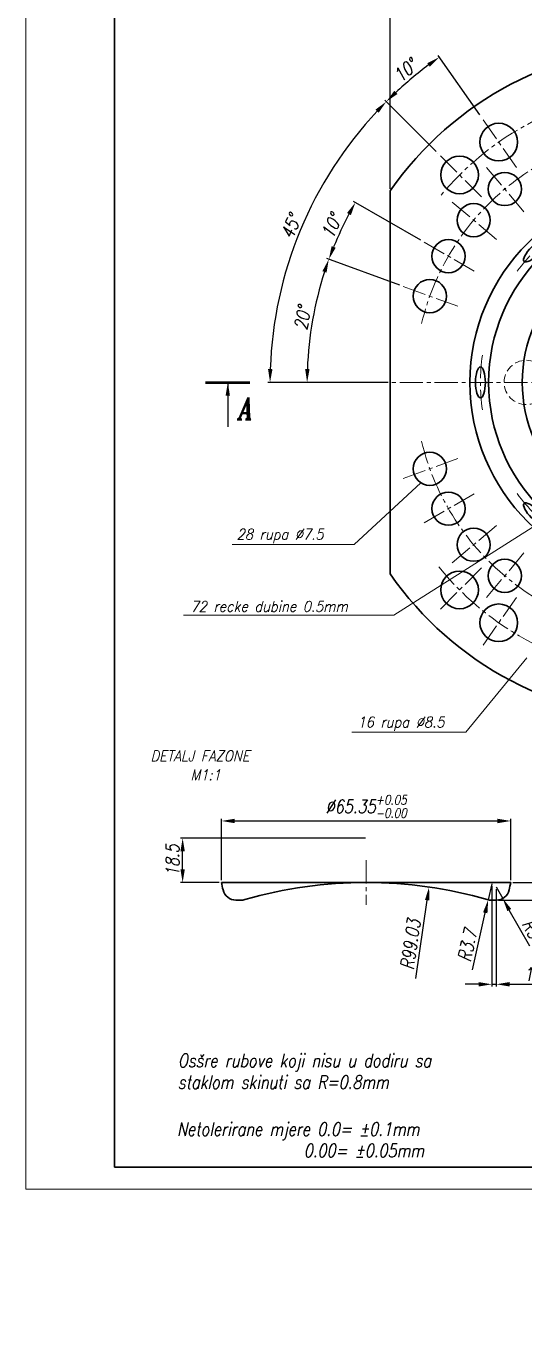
# Model space of a CAD drawing. Extents: x 89 to 617, y -10 to 440.
# Drawn here: x 89 to 201.5, y -9.7 to 282.7 of the extents above; entities that cross this region are included whole.
import ezdxf

# ---------------------------------------------------------------- set-up
doc = ezdxf.new("R2010")
doc.units = 0
doc.header["$LTSCALE"] = 7
doc.header["$MEASUREMENT"] = 0
doc.linetypes.add('CENTER2', pattern=[1.125, 0.75, -0.125, 0.125, -0.125])
doc.linetypes.add('HIDDEN', pattern=[0.375, 0.25, -0.125])
doc.layers.get('0').update_dxf_attribs({"linetype": 'CONTINUOUS', "lineweight": 15})
for name, color, linetype, lineweight in [('1', 1, 'CENTER2', 15), ('2', 2, 'HIDDEN', 15), ('3', 3, 'CONTINUOUS', 30), ('4', 5, 'CONTINUOUS', 50)]:
    doc.layers.add(name, color=color, linetype=linetype, lineweight=lineweight)
doc.styles.add('ITALIC', font='italic.shx', dxfattribs={"width": 0.9, "height": 3})
doc.styles.add('ITALICT', font='ITALICT.shx', dxfattribs={"width": 0.8, "height": 3})
doc.dimstyles.get("Standard").update_dxf_attribs({"dimtxt": 3, "dimasz": 3, "dimexe": 0.5, "dimexo": 0.5, "dimgap": 0.8, "dimtad": 1, "dimdsep": 46, "dimtxsty": 'ITALICT', "dimcen": 0.09, "dimazin": 2, "dimtfac": 1, "dimtmove": 0, "dimatfit": 3, "dimfxl": 1, "dimtolj": 1, "dimtzin": 0, "dimarcsym": 0})

# ---------------------------------------------------------------- blocks, each defined once
blk = doc.blocks.new('*D19')
at = {"color": 0, "lineweight": -2, "transparency": 16777216}
for p, q in [((133.17, 89.8), (133.17, 103.68)), ((136.17, 103.18), (195.52, 103.18)), ((198.52, 89.8), (198.52, 103.68))]:
    blk.add_line(p, q, dxfattribs=at)
at = {"color": 0, "transparency": 16777216}
for points in [[(136.17, 103.68), (136.17, 102.68), (133.17, 103.18)], [(195.52, 103.68), (195.52, 102.68), (198.52, 103.18)]]:
    blk.add_solid(points, dxfattribs=at)
at = {"color": 0, "transparency": 16777216, "insert": (165.85, 106.46), "char_height": 3, "attachment_point": 5, "style": 'ITALICT'}
blk.add_mtext('\\A1;%%c65.35{}{\\H0.71x;\\C3;\\S+0.05^ -0.00;}', dxfattribs=at)
blk = doc.blocks.new('*D20')
at = {"color": 0, "lineweight": -2, "transparency": 16777216}
for p, q in [((165.71, 99.3), (123.91, 99.3)), ((124.41, 92.3), (124.41, 96.3)), ((132.67, 89.3), (123.91, 89.3))]:
    blk.add_line(p, q, dxfattribs=at)
at = {"color": 0, "transparency": 16777216}
for points in [[(123.91, 96.3), (124.91, 96.3), (124.41, 99.3)], [(123.91, 92.3), (124.91, 92.3), (124.41, 89.3)]]:
    blk.add_solid(points, dxfattribs=at)
at = {"color": 0, "transparency": 16777216, "insert": (122.11, 94.3), "char_height": 3, "attachment_point": 5, "rotation": 90, "style": 'ITALICT'}
blk.add_mtext('\\A1;18.5', dxfattribs=at)
blk = doc.blocks.new('*D21')
at = {"color": 0, "lineweight": -2, "transparency": 16777216}
for p, q in [((194.24, 88.5), (194.24, 65.81)), ((195.24, 87.8), (195.24, 65.81)), ((191.24, 66.31), (188.24, 66.31)), ((194.24, 66.31), (195.24, 66.31)), ((198.24, 66.31), (203.75, 66.31))]:
    blk.add_line(p, q, dxfattribs=at)
at = {"color": 0, "transparency": 16777216}
for points in [[(191.24, 66.81), (191.24, 65.81), (194.24, 66.31)], [(198.24, 66.81), (198.24, 65.81), (195.24, 66.31)]]:
    blk.add_solid(points, dxfattribs=at)
at = {"color": 0, "transparency": 16777216, "insert": (202.49, 68.61), "char_height": 3, "attachment_point": 5, "style": 'ITALICT'}
blk.add_mtext('\\A1;1', dxfattribs=at)
blk = doc.blocks.new('*D22')
at = {"color": 0, "lineweight": -2, "transparency": 16777216}
for p, q in [((212.98, 92.3), (212.98, 95.3)), ((199.02, 89.3), (213.48, 89.3)), ((212.98, 89.3), (212.98, 85.3)), ((195.74, 85.3), (213.48, 85.3)), ((212.98, 82.3), (212.98, 79.3))]:
    blk.add_line(p, q, dxfattribs=at)
at = {"color": 0, "transparency": 16777216}
for points in [[(212.48, 92.3), (213.48, 92.3), (212.98, 89.3)], [(212.48, 82.3), (213.48, 82.3), (212.98, 85.3)]]:
    blk.add_solid(points, dxfattribs=at)
at = {"color": 0, "transparency": 16777216, "insert": (210.68, 87.3), "char_height": 3, "attachment_point": 5, "rotation": 90, "style": 'ITALICT'}
blk.add_mtext('\\A1;4', dxfattribs=at)
blk = doc.blocks.new('*D49')
at = {"color": 0, "lineweight": -2, "transparency": 16777216}
for p, q in [((171.31, 245.94), (171.31, 287.44)), ((230.81, 286.94), (174.31, 286.94)), ((233.81, 278.7), (233.81, 287.44))]:
    blk.add_line(p, q, dxfattribs=at)
at = {"color": 0, "transparency": 16777216}
for points in [[(174.31, 287.44), (174.31, 286.44), (171.31, 286.94)], [(230.81, 287.44), (230.81, 286.44), (233.81, 286.94)]]:
    blk.add_solid(points, dxfattribs=at)
at = {"color": 0, "transparency": 16777216, "insert": (202.56, 289.24), "char_height": 3, "attachment_point": 5, "style": 'ITALICT'}
blk.add_mtext('\\A1;62.5', dxfattribs=at)
blk = doc.blocks.new('*D53')
at = {"color": 0, "lineweight": -2, "transparency": 16777216}
for p, q in [((178.17, 234.32), (162.99, 243.08)), ((173.43, 224.17), (156.97, 230.16))]:
    blk.add_line(p, q, dxfattribs=at)
blk.add_arc((233.81, 202.2), 81.27, 152.1152, 157.8848, dxfattribs=at)
at = {"color": 0, "transparency": 16777216}
for points in [[(161.54, 240.45), (162.41, 239.96), (163.43, 242.83)], [(158.98, 232.61), (158.05, 232.97), (157.44, 229.99)]]:
    blk.add_solid(points, dxfattribs=at)
at = {"color": 0, "transparency": 16777216, "insert": (158.07, 237.51), "char_height": 3, "attachment_point": 5, "rotation": 65, "style": 'ITALICT'}
blk.add_mtext('\\A1;10°', dxfattribs=at)
blk = doc.blocks.new('*D54')
at = {"color": 0, "lineweight": -2, "transparency": 16777216}
for p, q in [((173.43, 224.17), (156.95, 230.17)), ((170.81, 202.2), (152.02, 202.2))]:
    blk.add_line(p, q, dxfattribs=at)
blk.add_arc((233.81, 202.2), 81.29, 162.1147, 177.8853, dxfattribs=at)
at = {"color": 0, "transparency": 16777216}
for points in [[(155.98, 227.32), (156.92, 227), (157.42, 230)], [(153.08, 205.19), (152.08, 205.21), (152.52, 202.2)]]:
    blk.add_solid(points, dxfattribs=at)
at = {"color": 0, "transparency": 16777216, "insert": (151.49, 216.71), "char_height": 3, "attachment_point": 5, "rotation": 80, "style": 'ITALICT'}
blk.add_mtext('\\A1;20°', dxfattribs=at)
blk = doc.blocks.new('*D55')
at = {"color": 0, "lineweight": -2, "transparency": 16777216}
for p, q in [((181.66, 254.35), (170.05, 265.95)), ((170.81, 202.2), (143.65, 202.2))]:
    blk.add_line(p, q, dxfattribs=at)
blk.add_arc((233.81, 202.2), 89.66, 136.9171, 178.0829, dxfattribs=at)
at = {"color": 0, "transparency": 16777216}
for points in [[(167.96, 263.79), (168.68, 263.09), (170.41, 265.6)], [(144.7, 205.19), (143.7, 205.21), (144.15, 202.2)]]:
    blk.add_solid(points, dxfattribs=at)
at = {"color": 0, "transparency": 16777216, "insert": (148.85, 237.39), "char_height": 3, "attachment_point": 5, "rotation": 67.5, "style": 'ITALICT'}
blk.add_mtext('\\A1;45°', dxfattribs=at)
blk = doc.blocks.new('*D56')
at = {"color": 0, "lineweight": -2, "transparency": 16777216}
for p, q in [((191.51, 262.61), (182.1, 276.05)), ((181.66, 254.35), (170.06, 265.95))]:
    blk.add_line(p, q, dxfattribs=at)
blk.add_arc((233.81, 202.2), 89.66, 126.9173, 133.0827, dxfattribs=at)
at = {"color": 0, "transparency": 16777216}
for points in [[(179.66, 274.28), (180.25, 273.47), (182.38, 275.64)], [(172.92, 267.32), (172.22, 268.04), (170.41, 265.59)]]:
    blk.add_solid(points, dxfattribs=at)
at = {"color": 0, "transparency": 16777216, "insert": (174.7, 272.64), "char_height": 3, "attachment_point": 5, "rotation": 40, "style": 'ITALICT'}
blk.add_mtext('\\A1;10°', dxfattribs=at)
blk = doc.blocks.new('*D63')
at = {"color": 0, "lineweight": -2, "transparency": 16777216}
for p, q in [((195.24, 88.3), (196.71, 85.68)), ((202.81, 74.89), (198.19, 83.07))]:
    blk.add_line(p, q, dxfattribs=at)
at = {"color": 0, "transparency": 16777216}
blk.add_solid([(198.62, 83.32), (197.75, 82.83), (196.71, 85.68)], dxfattribs=at)
at = {"color": 0, "transparency": 16777216, "insert": (203.24, 78.81), "char_height": 3, "attachment_point": 5, "rotation": 299.4647, "style": 'ITALICT'}
blk.add_mtext('\\A1;R3', dxfattribs=at)
blk = doc.blocks.new('*D64')
at = {"color": 0, "lineweight": -2, "transparency": 16777216}
blk.add_line((177.08, 67.63), (179.64, 85.3), dxfattribs=at)
at = {"color": 0, "transparency": 16777216}
blk.add_solid([(179.15, 85.37), (180.14, 85.23), (180.07, 88.27)], dxfattribs=at)
at = {"color": 0, "transparency": 16777216, "insert": (175.87, 75.31), "char_height": 3, "attachment_point": 5, "rotation": 81.7403, "style": 'ITALICT'}
blk.add_mtext('\\A1;R99.03', dxfattribs=at)
blk = doc.blocks.new('*D65')
at = {"color": 0, "lineweight": -2, "transparency": 16777216}
for p, q in [((194.24, 89), (193.42, 85.39)), ((189.87, 69.61), (192.76, 82.46))]:
    blk.add_line(p, q, dxfattribs=at)
at = {"color": 0, "transparency": 16777216}
blk.add_solid([(192.27, 82.57), (193.25, 82.35), (193.42, 85.39)], dxfattribs=at)
at = {"color": 0, "transparency": 16777216, "insert": (188.74, 75.08), "char_height": 3, "attachment_point": 5, "rotation": 77.3001, "style": 'ITALICT'}
blk.add_mtext('\\A1;R3.7', dxfattribs=at)
blk = doc.blocks.new('*U67')
at = {"layer": '1'}
blk.add_arc((42.14, 0), 42.14, 171.5767, 188.4233, dxfattribs=at)
at = {"layer": '3'}
blk.add_ellipse((0, 0), major_axis=(0, 3.5), ratio=0.316357, dxfattribs=at)
blk = doc.blocks.new('*U68')
at = {"color": 0, "linetype": 'ByBlock', "lineweight": -2}
for p, rotation in [((233.81, 244.34), 270.0000000000001), ((204.01, 231.99), 314.9999999999999), ((263.6, 231.99), 225.0000000000001), ((275.95, 202.2), 180), ((204.01, 172.4), 45.00000000000007), ((263.6, 172.4), 135.0000000000001), ((233.81, 160.06), 90.00000000000007)]:
    blk.add_blockref('*U67', p, dxfattribs=dict(at, rotation=rotation))
blk.add_blockref('*U67', (191.67, 202.2), dxfattribs=at)

msp = doc.modelspace()

# ---------------------------------------------------------------- linework, layer by layer
for p, q in [((89.007, 440.033), (89.007, 20.033)), ((178.207, 179.554), (163.161, 165.617)), ((172.081, 149.629), (215.221, 177.013)), ((163.161, 165.617), (135.591, 165.617)), ((124.578, 149.629), (172.081, 149.629)), ((202.115, 140.054), (188.377, 123.213)), ((188.377, 123.213), (162.602, 123.213)), ((89.007, 20.033), (386.007, 20.033))]:
    msp.add_line(p, q)
at = {"layer": '1'}
for p, q in [((199.823, 250.732), (191.793, 262.2)), ((191.911, 244.093), (182.012, 253.993)), ((201.507, 240.691), (192.83, 251.033)), ((195.314, 234.497), (184.972, 243.175)), ((190.29, 227.322), (178.598, 234.072)), ((186.588, 219.384), (173.902, 224.001)), ((233.807, 202.197), (171.307, 202.197)), ((186.588, 185.011), (173.902, 180.394)), ((190.29, 177.072), (178.598, 170.322)), ((195.314, 169.897), (184.972, 161.22)), ((201.507, 163.704), (192.83, 153.362)), ((191.911, 160.301), (182.012, 150.402)), ((199.823, 153.663), (191.793, 142.194)), ((165.848, 94.352), (165.848, 84.239))]:
    msp.add_line(p, q, dxfattribs=at)
for radius, start, end in [(66.25, 38.94329, 141.05671), (57, 12.67026, 166.53727), (57, 193.46273, 347.32974), (66.25, 218.94329, 321.05671)]:
    msp.add_arc((233.807, 202.197), radius, start, end, dxfattribs=at)
at = {"layer": '2'}
msp.add_circle((202.007, 202.197), 5, dxfattribs=at)
at = {"layer": '3'}
for p, q in [((109.007, 435.033), (109.007, 25.033)), ((171.307, 245.438), (171.307, 158.957)), ((133.173, 89.296), (165.848, 89.296)), ((198.523, 89.296), (165.848, 89.296)), ((136.46, 85.296), (137.46, 85.296)), ((195.235, 85.296), (194.235, 85.296)), ((109.007, 25.033), (381.007, 25.033))]:
    msp.add_line(p, q, dxfattribs=at)
for centre, radius in [((195.808, 256.466), 4.25), ((186.962, 249.043), 4.25), ((197.169, 245.862), 3.75), ((233.807, 202.197), 44.5), ((190.143, 238.836), 3.75), ((233.807, 202.197), 40.28), ((184.444, 230.697), 3.75), ((233.807, 202.197), 32.675), ((180.245, 221.692), 3.75), ((180.245, 182.702), 3.75), ((184.444, 173.697), 3.75), ((190.143, 165.558), 3.75), ((197.169, 158.533), 3.75), ((186.962, 155.351), 4.25), ((195.808, 147.928), 4.25)]:
    msp.add_circle(centre, radius, dxfattribs=at)
for centre, radius, start, end in [((233.807, 202.197), 76, 34.67741, 145.32259), ((233.807, 202.197), 76, 214.67741, 325.32259), ((222.272, 107.796), 91, 191.72981, 192.80249), ((165.848, -9.736), 99.032, 90, 106.04108), ((165.848, -9.736), 99.032, 73.95892, 90), ((109.423, 107.796), 91, 347.19751, 348.27019), ((136.46, 88.296), 3, 192.80249, 270), ((137.46, 88.996), 3.7, 270, 286.04108), ((194.235, 88.996), 3.7, 253.95892, 270), ((195.235, 88.296), 3, 270, 347.19751)]:
    msp.add_arc(centre, radius, start, end, dxfattribs=at)
at = {"layer": '4'}
msp.add_line((129.607, 202.197), (139.607, 202.197), dxfattribs=at)

# ---------------------------------------------------------------- block references
msp.add_blockref('*U68', (0, 0))

# ---------------------------------------------------------------- texts
for s, height, style, width, p in [('A', 5, 'ITALICT', 0.8, (137.064, 193.8)), ('28 rupa %%C7.5', 2.4, 'ITALIC', 0.9, (136.608, 166.718)), ('72 recke dubine 0.5mm', 2.4, 'ITALIC', 0.9, (126.178, 150.429)), ('16 rupa %%C8.5', 2.4, 'ITALIC', 0.9, (163.905, 124.314)), ('DETALJ FAZONE', 2.4, 'ITALIC', 0.9, (117.151, 116.666)), ('M1:1', 2.4, 'ITALIC', 0.9, (126.188, 112.371)), ('Osšre rubove koji nisu u dodiru sa', 3, 'ITALICT', 0.8, (123.334, 47.585)), ('staklom skinuti sa R=0.8mm', 3, 'ITALICT', 0.8, (123.334, 42.727)), ('Netolerirane mjere 0.0= %%p0.1mm', 3, 'ITALICT', 0.8, (123.133, 32.125)), ('                0.00= %%p0.05mm', 3, 'ITALICT', 0.8, (123.133, 27.267))]:
    msp.add_text(s, height=height, dxfattribs=dict(style=style, width=width)).set_placement(p)

# ---------------------------------------------------------------- dimensions: what is measured, and where the dimension line sits
for base, p1, p2, picture, middle in [((171.307, 286.938), (233.807, 278.197), (171.307, 245.438), '*D49', (202.557, 289.238)), ((195.235, 66.309), (194.235, 88.996), (195.235, 88.296), '*D21', (202.493, 68.609))]:
    dim = msp.add_linear_dim(base=base, p1=p1, p2=p2, dimstyle='Standard')
    dim.commit()
    dim.dimension.update_dxf_attribs({"geometry": picture, "text_midpoint": middle})
for base, line1, line2, picture, middle in [((178.2, 272.524), ((199.823, 250.732), (191.793, 262.2)), ((191.911, 244.093), (182.012, 253.993)), '*D56', (174.7, 272.639)), ((156.158, 247.028), ((191.911, 244.093), (182.012, 253.993)), ((171.307, 202.197), (296.307, 202.197)), '*D55', (148.846, 237.39)), ((161.184, 238.67), ((190.29, 227.322), (178.598, 234.072)), ((186.588, 219.384), (173.902, 224.001)), '*D53', (158.069, 237.515)), ((154.712, 220.943), ((171.307, 202.197), (296.307, 202.197)), ((186.588, 219.384), (173.902, 224.001)), '*D54', (151.491, 216.712))]:
    dim = msp.add_angular_dim_2l(base=base, line1=line1, line2=line2, dimstyle='Standard')
    dim.commit()
    dim.dimension.update_dxf_attribs({"geometry": picture, "text_midpoint": middle})
dim = msp.add_linear_dim(base=(198.523, 103.179), p1=(133.173, 89.296), p2=(198.523, 89.296), text='<>{}{\\H0.71x;\\C3;\\S+0.05^ -0.00;}', dimstyle='Standard', override={"dimpost": '%%c<>', "dimtp": 0.05, "dimtm": 0, "dimtdec": 2, "dimtzin": 0})
dim.commit()
dim.dimension.update_dxf_attribs({"geometry": '*D19', "text_midpoint": (165.848, 106.464)})
dim = msp.add_linear_dim(base=(124.413, 99.296), p1=(133.173, 89.296), p2=(166.206, 99.296), angle=90, text='18.5', dimstyle='Standard')
dim.commit()
dim.dimension.update_dxf_attribs({"geometry": '*D20', "text_midpoint": (122.113, 94.296)})
dim = msp.add_linear_dim(base=(212.976, 85.296), p1=(198.523, 89.296), p2=(195.235, 85.296), angle=90, dimstyle='Standard')
dim.commit()
dim.dimension.update_dxf_attribs({"geometry": '*D22', "text_midpoint": (210.676, 87.296)})
dim = msp.add_radius_dim(center=(165.848, -9.736), mpoint=(180.075, 88.268), dimstyle='Standard')
dim.commit()
dim.dimension.update_dxf_attribs({"geometry": '*D64', "text_midpoint": (178.146, 74.979), "dimtype": 164})
for center, mpoint, picture, middle in [((194.235, 88.996), (193.422, 85.386), '*D65', (190.985, 74.572)), ((195.235, 88.296), (196.711, 85.684), '*D63', (201.236, 77.674))]:
    dim = msp.add_radius_dim(center=center, mpoint=mpoint, dimstyle='Standard')
    dim.commit()
    dim.dimension.update_dxf_attribs({"geometry": picture, "text_midpoint": middle})

# ---------------------------------------------------------------- leaders
msp.add_leader([(134.607, 202.197), (134.607, 192.197)], dimstyle='Standard', override={"dimgap": 0.8, "dimtad": 0})

doc.saveas('drawing.dxf')
